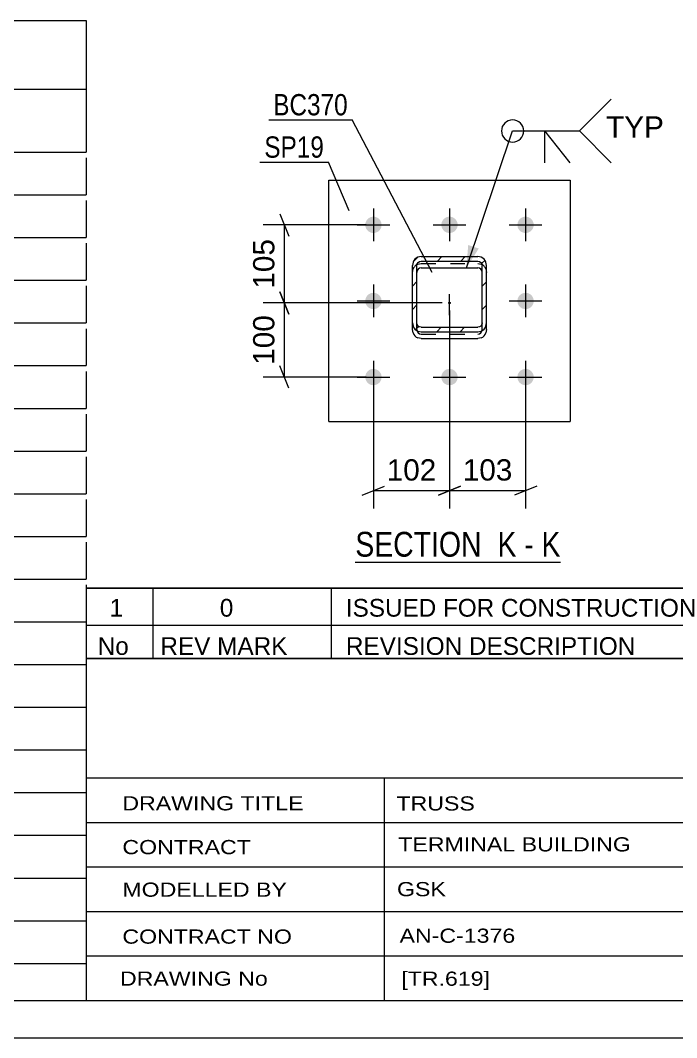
# Model space of a CAD drawing. Header units: millimetres. Extents: x -91 to 750, y -441 to 153.
# Drawn here: x 576.4 to 664.8, y -440.6 to -303.6 of the extents above; entities that cross this region are included whole.
import ezdxf

# ---------------------------------------------------------------- set-up
doc = ezdxf.new("R2010")
doc.units = ezdxf.units.MM
doc.linetypes.add('DXK_LINE_DOT2', pattern=[3.9198, 1.9599, -1.9599])
doc.linetypes.add('DXK_LINE_DOT3', pattern=[5.9187, 2.979, -0.9799, 0.9799, -0.9799])
doc.styles.add('Arial', font='ARIAL.TTF', dxfattribs={"height": 0.2})
doc.styles.add('Arial Bold', font='ARIALBD.TTF', dxfattribs={"height": 0.2})
doc.styles.add('Arial Narrow', font='ARIALN.TTF', dxfattribs={"height": 0.2})

# ---------------------------------------------------------------- blocks, each defined once
blk = doc.blocks.new('Unknown-761553909-1135')
at = {"color": 5, "linetype": 'Continuous'}
for p, q in [((-85.77, -435.61), (745.23, -435.61)), ((-90.77, -440.61), (750.23, -440.61))]:
    blk.add_line(p, q, dxfattribs=at)
blk = doc.blocks.new('Unknown-761553909-12420')
at = {"color": 7, "linetype": 'Continuous'}
for p, q in [((413.23, -303.61), (585.23, -303.61)), ((413.23, -314.86), (413.23, -303.61)), ((585.23, -303.61), (585.23, -314.86)), ((413.23, -312.86), (585.23, -312.86)), ((426.73, -312.86), (426.73, -321.36)), ((445.23, -312.86), (445.23, -321.36)), ((494.51, -312.86), (494.51, -321.36)), ((508.51, -312.86), (508.51, -321.36)), ((524.23, -312.86), (524.23, -321.36)), ((538.51, -312.86), (538.51, -321.36)), ((555.51, -312.86), (555.51, -321.36)), ((413.23, -314.86), (413.23, -319.86)), ((585.23, -314.86), (585.23, -321.36)), ((413.23, -319.86), (413.23, -321.36)), ((413.23, -321.36), (585.23, -321.36)), ((413.23, -322.13), (413.23, -327.11)), ((426.73, -322.13), (426.73, -327.11)), ((445.23, -322.13), (445.23, -327.11)), ((494.51, -322.13), (494.51, -327.11)), ((508.51, -322.13), (508.51, -327.11)), ((524.23, -322.13), (524.23, -327.11)), ((538.51, -322.13), (538.51, -327.11)), ((555.51, -322.13), (555.51, -327.11)), ((585.23, -322.13), (585.23, -327.11)), ((413.23, -327.11), (585.23, -327.11)), ((413.23, -327.88), (413.23, -332.86)), ((426.73, -327.88), (426.73, -332.86)), ((445.23, -327.88), (445.23, -332.86)), ((494.51, -327.88), (494.51, -332.86)), ((508.51, -327.88), (508.51, -332.86)), ((524.23, -327.88), (524.23, -332.86)), ((538.51, -327.88), (538.51, -332.86)), ((555.51, -327.88), (555.51, -332.86)), ((585.23, -327.88), (585.23, -332.86)), ((413.23, -332.86), (585.23, -332.86)), ((413.23, -333.63), (413.23, -338.61)), ((426.73, -333.63), (426.73, -338.61)), ((445.23, -333.63), (445.23, -338.61)), ((494.51, -333.63), (494.51, -338.61)), ((508.51, -333.63), (508.51, -338.61)), ((524.23, -333.63), (524.23, -338.61)), ((538.51, -333.63), (538.51, -338.61)), ((555.51, -333.63), (555.51, -338.61)), ((585.23, -333.63), (585.23, -338.61)), ((413.23, -338.61), (585.23, -338.61)), ((413.23, -339.38), (413.23, -344.36)), ((426.73, -339.38), (426.73, -344.36)), ((445.23, -339.38), (445.23, -344.36)), ((494.51, -339.38), (494.51, -344.36)), ((508.51, -339.38), (508.51, -344.36)), ((524.23, -339.38), (524.23, -344.36)), ((538.51, -339.38), (538.51, -344.36)), ((555.51, -339.38), (555.51, -344.36)), ((585.23, -339.38), (585.23, -344.36)), ((413.23, -344.36), (585.23, -344.36)), ((413.23, -345.13), (413.23, -350.11)), ((426.73, -345.13), (426.73, -350.11)), ((445.23, -345.13), (445.23, -350.11)), ((494.51, -345.13), (494.51, -350.11)), ((508.51, -345.13), (508.51, -350.11)), ((524.23, -345.13), (524.23, -350.11)), ((538.51, -345.13), (538.51, -350.11)), ((555.51, -345.13), (555.51, -350.11)), ((585.23, -345.13), (585.23, -350.11)), ((413.23, -350.11), (585.23, -350.11)), ((413.23, -350.88), (413.23, -355.86)), ((426.73, -350.88), (426.73, -355.86)), ((445.23, -350.88), (445.23, -355.86)), ((494.51, -350.88), (494.51, -355.86)), ((508.51, -350.88), (508.51, -355.86)), ((524.23, -350.88), (524.23, -355.86)), ((538.51, -350.88), (538.51, -355.86)), ((555.51, -350.88), (555.51, -355.86)), ((585.23, -350.88), (585.23, -355.86)), ((413.23, -355.86), (585.23, -355.86)), ((413.23, -356.63), (413.23, -361.61)), ((426.73, -356.63), (426.73, -361.61)), ((445.23, -356.63), (445.23, -361.61)), ((494.51, -356.63), (494.51, -361.61)), ((508.51, -356.63), (508.51, -361.61)), ((524.23, -356.63), (524.23, -361.61)), ((538.51, -356.63), (538.51, -361.61)), ((555.51, -356.63), (555.51, -361.61)), ((585.23, -356.63), (585.23, -361.61)), ((413.23, -361.61), (585.23, -361.61)), ((413.23, -362.38), (413.23, -367.36)), ((426.73, -362.38), (426.73, -367.36)), ((445.23, -362.38), (445.23, -367.36)), ((494.51, -362.38), (494.51, -367.36)), ((508.51, -362.38), (508.51, -367.36)), ((524.23, -362.38), (524.23, -367.36)), ((538.51, -362.38), (538.51, -367.36)), ((555.51, -362.38), (555.51, -367.36)), ((585.23, -362.38), (585.23, -367.36)), ((413.23, -367.36), (585.23, -367.36)), ((413.23, -368.13), (413.23, -373.11)), ((426.73, -368.13), (426.73, -373.11)), ((445.23, -368.13), (445.23, -373.11)), ((494.51, -368.13), (494.51, -373.11)), ((508.51, -368.13), (508.51, -373.11)), ((524.23, -368.13), (524.23, -373.11)), ((538.51, -368.13), (538.51, -373.11)), ((555.51, -368.13), (555.51, -373.11)), ((585.23, -368.13), (585.23, -373.11)), ((413.23, -373.11), (585.23, -373.11)), ((413.23, -373.88), (413.23, -378.86)), ((426.73, -373.88), (426.73, -378.86)), ((445.23, -373.88), (445.23, -378.86)), ((494.51, -373.88), (494.51, -378.86)), ((508.51, -373.88), (508.51, -378.86)), ((524.23, -373.88), (524.23, -378.86)), ((538.51, -373.88), (538.51, -378.86)), ((555.51, -373.88), (555.51, -378.86)), ((585.23, -373.88), (585.23, -378.86)), ((413.23, -378.86), (585.23, -378.86)), ((413.23, -379.63), (413.23, -384.61)), ((426.73, -379.63), (426.73, -384.61)), ((445.23, -379.63), (445.23, -384.61)), ((494.51, -379.63), (494.51, -384.61)), ((508.51, -379.63), (508.51, -384.61)), ((524.23, -379.63), (524.23, -384.61)), ((538.51, -379.63), (538.51, -384.61)), ((555.51, -379.63), (555.51, -384.61)), ((585.23, -379.63), (585.23, -384.61)), ((413.23, -384.61), (585.23, -384.61)), ((413.23, -385.38), (413.23, -390.36)), ((426.73, -385.38), (426.73, -390.36)), ((445.23, -385.38), (445.23, -390.36)), ((494.51, -385.38), (494.51, -390.36)), ((508.51, -385.38), (508.51, -390.36)), ((524.23, -385.38), (524.23, -390.36)), ((538.51, -385.38), (538.51, -390.36)), ((555.51, -385.38), (555.51, -390.36)), ((585.23, -385.38), (585.23, -390.36)), ((413.23, -390.36), (585.23, -390.36)), ((413.23, -391.13), (413.23, -396.11)), ((426.73, -391.13), (426.73, -396.11)), ((445.23, -391.13), (445.23, -396.11)), ((494.51, -391.13), (494.51, -396.11)), ((508.51, -391.13), (508.51, -396.11)), ((524.23, -391.13), (524.23, -396.11)), ((538.51, -391.13), (538.51, -396.11)), ((555.51, -391.13), (555.51, -396.11)), ((585.23, -391.13), (585.23, -396.11)), ((413.23, -396.11), (585.23, -396.11)), ((413.23, -396.88), (413.23, -401.86)), ((426.73, -396.88), (426.73, -401.86)), ((445.23, -396.88), (445.23, -401.86)), ((494.51, -396.88), (494.51, -401.86)), ((508.51, -396.88), (508.51, -401.86)), ((524.23, -396.88), (524.23, -401.86)), ((538.51, -396.88), (538.51, -401.86)), ((555.51, -396.88), (555.51, -401.86)), ((585.23, -396.88), (585.23, -401.86)), ((413.23, -401.86), (585.23, -401.86)), ((413.23, -402.63), (413.23, -407.61)), ((426.73, -402.63), (426.73, -407.61)), ((445.23, -402.63), (445.23, -407.61)), ((494.51, -402.63), (494.51, -407.61)), ((508.51, -402.63), (508.51, -407.61)), ((524.23, -402.63), (524.23, -407.61)), ((538.51, -402.63), (538.51, -407.61)), ((555.51, -402.63), (555.51, -407.61)), ((585.23, -402.63), (585.23, -407.61)), ((413.23, -407.61), (585.23, -407.61)), ((413.23, -408.38), (413.23, -413.36)), ((426.73, -408.38), (426.73, -413.36)), ((445.23, -408.38), (445.23, -413.36)), ((494.51, -408.38), (494.51, -413.36)), ((508.51, -408.38), (508.51, -413.36)), ((524.23, -408.38), (524.23, -413.36)), ((538.51, -408.38), (538.51, -413.36)), ((555.51, -408.38), (555.51, -413.36)), ((585.23, -408.38), (585.23, -413.36)), ((413.23, -413.36), (585.23, -413.36)), ((413.23, -414.13), (413.23, -419.11)), ((426.73, -414.13), (426.73, -419.11)), ((445.23, -414.13), (445.23, -419.11)), ((494.51, -414.13), (494.51, -419.11)), ((508.51, -414.13), (508.51, -419.11)), ((524.23, -414.13), (524.23, -419.11)), ((538.51, -414.13), (538.51, -419.11)), ((555.51, -414.13), (555.51, -419.11)), ((585.23, -414.13), (585.23, -419.11)), ((413.23, -419.11), (585.23, -419.11)), ((413.23, -419.88), (413.23, -424.86)), ((426.73, -419.88), (426.73, -424.86)), ((445.23, -419.88), (445.23, -424.86)), ((494.51, -419.88), (494.51, -424.86)), ((508.51, -419.88), (508.51, -424.86)), ((524.23, -419.88), (524.23, -424.86)), ((538.51, -419.88), (538.51, -424.86)), ((555.51, -419.88), (555.51, -424.86)), ((585.23, -419.88), (585.23, -424.86)), ((413.23, -424.86), (585.23, -424.86)), ((413.23, -425.63), (413.23, -430.61)), ((426.73, -425.63), (426.73, -430.61)), ((445.23, -425.63), (445.23, -430.61)), ((494.51, -425.63), (494.51, -430.61)), ((508.51, -425.63), (508.51, -430.61)), ((524.23, -425.63), (524.23, -430.61)), ((538.51, -425.63), (538.51, -430.61)), ((555.51, -425.63), (555.51, -430.61)), ((585.23, -425.63), (585.23, -430.61)), ((413.23, -430.61), (585.23, -430.61)), ((413.23, -430.61), (585.23, -430.61)), ((413.23, -430.61), (413.23, -435.61)), ((538.51, -430.61), (538.51, -435.61)), ((555.51, -430.61), (555.51, -435.61)), ((585.23, -430.61), (585.23, -435.61)), ((413.23, -435.61), (585.23, -435.61))]:
    blk.add_line(p, q, dxfattribs=at)
at = {"color": 7}
for s, height, style, p in [('BILL OF MATERIALS', 3.3405, 'Arial Bold', (415.38, -309.3)), ('Profile Size', 2.3877, 'Arial', (449.05, -316.53)), ('Mark', 2.388, 'Arial', (415.07, -320.36))]:
    blk.add_text(s, height=height, dxfattribs=dict(at, style=style)).set_placement(p)
at = {"color": 7, "linetype": 'Continuous', "style": 'Arial Narrow'}
for s, height, width, p in [("ASSEMBLY MK'D :", 1.9089, 1.6, (470.73, -309.8)), ('TR619', 1.909, 1.794707, (503.23, -309.8)), ('ASSY QTY :', 1.909, 1.6, (534.23, -309.8)), ('1', 1.91, 1.794707, (555.73, -309.8))]:
    blk.add_text(s, height=height, dxfattribs=dict(at, width=width)).set_placement(p)
at = {"color": 7, "linetype": 'Continuous'}
for s, height, style, p in [('Item', 2.388, 'Arial', (414.98, -316.86)), ('Qty./', 2.388, 'Arial', (427.73, -316.86)), ('Length', 2.388, 'Arial', (495.73, -316.86)), ('Wt./Item', 2.388, 'Arial', (509.73, -316.86)), ('Total', 2.388, 'Arial', (526.73, -316.86)), ('Total Wt.', 2.388, 'Arial', (539.23, -316.86)), ('Material', 2.388, 'Arial', (558.73, -316.86)), ('Assembly', 2.388, 'Arial', (427.73, -320.58)), ('Qty.', 2.388, 'Arial', (527.23, -320.58)), ('TR619', 1.91, 'Arial', (415.73, -326.26)), ('1', 1.91, 'Arial', (430.54, -326.26)), ('RHS300*200*10', 1.9102, 'Arial', (449.44, -326.16)), ('17950.00', 1.91, 'Arial', (496.2, -326.3)), ('1352.71', 1.91, 'Arial', (510.39, -326.26)), ('1', 1.91, 'Arial', (532.45, -326.26)), ('1352.71', 1.91, 'Arial', (543.78, -326.26)), ('E350', 1.91, 'Arial', (559.54, -326.13)), ('BC164', 1.91, 'Arial', (415.73, -332.01)), ('4', 1.91, 'Arial', (430.54, -332.01)), ('SHS100*6', 1.91, 'Arial', (449.44, -331.91)), ('300.00', 1.91, 'Arial', (499.16, -332.05)), ('4.99', 1.91, 'Arial', (512.62, -332.01)), ('4', 1.91, 'Arial', (532.45, -332.01)), ('19.96', 1.91, 'Arial', (546.75, -332.01)), ('E350', 1.91, 'Arial', (559.54, -331.88)), ('BC369', 1.91, 'Arial', (415.73, -337.76)), ('2', 1.91, 'Arial', (430.54, -337.76)), ('SHS100*6', 1.91, 'Arial', (449.44, -337.66)), ('326.67', 1.91, 'Arial', (499.16, -337.8)), ('7.25', 1.91, 'Arial', (512.62, -337.76)), ('2', 1.91, 'Arial', (532.45, -337.76)), ('14.51', 1.91, 'Arial', (546.75, -337.76)), ('E350', 1.91, 'Arial', (559.54, -337.63)), ('BC370', 1.91, 'Arial', (415.73, -343.51)), ('2', 1.91, 'Arial', (430.54, -343.51)), ('SHS100*6', 1.91, 'Arial', (449.44, -343.41)), ('302.98', 1.91, 'Arial', (499.16, -343.55)), ('4.91', 1.91, 'Arial', (512.62, -343.51)), ('2', 1.91, 'Arial', (532.45, -343.51)), ('9.82', 1.91, 'Arial', (548.23, -343.51)), ('E350', 1.91, 'Arial', (559.54, -343.38)), ('BC414', 1.91, 'Arial', (415.73, -349.26)), ('1', 1.91, 'Arial', (430.54, -349.26)), ('RHS300*200*10', 1.9102, 'Arial', (449.44, -349.16)), ('18350.00', 1.91, 'Arial', (496.2, -349.3)), ('1382.86', 1.91, 'Arial', (510.39, -349.26)), ('1', 1.91, 'Arial', (532.45, -349.26)), ('1382.86', 1.91, 'Arial', (543.78, -349.26)), ('E350', 1.91, 'Arial', (559.54, -349.13)), ('M1049', 1.91, 'Arial', (415.73, -355.01)), ('7', 1.91, 'Arial', (430.54, -355.01)), ('SHS132*8', 1.91, 'Arial', (449.44, -354.91)), ('1972.97', 1.91, 'Arial', (497.68, -355.05)), ('59.73', 1.91, 'Arial', (511.88, -355.01)), ('7', 1.91, 'Arial', (532.45, -355.01)), ('418.09', 1.91, 'Arial', (545.27, -355.01)), ('E350', 1.91, 'Arial', (559.54, -354.88)), ('M1050', 1.91, 'Arial', (415.73, -360.76)), ('2', 1.91, 'Arial', (430.54, -360.76)), ('SHS180*8', 1.91, 'Arial', (449.44, -360.66)), ('4070.08', 1.91, 'Arial', (497.68, -360.8)), ('171.41', 1.91, 'Arial', (511.13, -360.76)), ('2', 1.91, 'Arial', (532.45, -360.76)), ('342.82', 1.91, 'Arial', (545.27, -360.76)), ('E350', 1.91, 'Arial', (559.54, -360.63)), ('M1054', 1.91, 'Arial', (415.73, -366.51)), ('3', 1.91, 'Arial', (430.54, -366.51)), ('SHS180*8', 1.91, 'Arial', (449.44, -366.41)), ('1950.40', 1.91, 'Arial', (497.68, -366.55)), ('81.81', 1.91, 'Arial', (511.88, -366.51)), ('3', 1.91, 'Arial', (532.45, -366.51)), ('245.43', 1.91, 'Arial', (545.27, -366.51)), ('E350', 1.91, 'Arial', (559.54, -366.38)), ('M1304', 1.91, 'Arial', (415.73, -372.26)), ('5', 1.91, 'Arial', (430.54, -372.26)), ('SHS132*8', 1.91, 'Arial', (449.44, -372.16)), ('2890.00', 1.91, 'Arial', (497.68, -372.3)), ('90.02', 1.91, 'Arial', (511.88, -372.26)), ('5', 1.91, 'Arial', (532.45, -372.26)), ('450.10', 1.91, 'Arial', (545.27, -372.26)), ('E350', 1.91, 'Arial', (559.54, -372.13)), ('M1305', 1.91, 'Arial', (415.73, -378.01)), ('4', 1.91, 'Arial', (430.54, -378.01)), ('SHS132*8', 1.91, 'Arial', (449.44, -377.91)), ('4070.08', 1.91, 'Arial', (497.68, -378.05)), ('123.57', 1.91, 'Arial', (511.13, -378.01)), ('4', 1.91, 'Arial', (532.45, -378.01)), ('494.30', 1.91, 'Arial', (545.27, -378.01)), ('E350', 1.91, 'Arial', (559.54, -377.88)), ('M1523', 1.91, 'Arial', (415.73, -383.76)), ('6', 1.91, 'Arial', (430.54, -383.76)), ('RHS100*100*6', 1.9102, 'Arial', (449.44, -383.66)), ('270.13', 1.91, 'Arial', (499.16, -383.8)), ('4.46', 1.91, 'Arial', (512.62, -383.76)), ('6', 1.91, 'Arial', (532.45, -383.76)), ('26.79', 1.91, 'Arial', (546.75, -383.76)), ('E350', 1.91, 'Arial', (559.54, -383.63)), ('P31', 1.91, 'Arial', (415.73, -389.51)), ('1', 1.91, 'Arial', (430.54, -389.51)), ('PL25*718', 1.91, 'Arial', (449.44, -389.41)), ('740.00', 1.91, 'Arial', (499.16, -389.55)), ('104.27', 1.91, 'Arial', (511.13, -389.51)), ('1', 1.91, 'Arial', (532.45, -389.51)), ('104.27', 1.91, 'Arial', (545.27, -389.51)), ('E350', 1.91, 'Arial', (559.54, -389.38)), ('E350', 1.91, 'Arial', (559.54, -395.13)), ('PL536', 1.91, 'Arial', (415.73, -395.26)), ('12', 1.91, 'Arial', (430.54, -395.26)), ('PL6*30', 1.91, 'Arial', (449.44, -395.16)), ('61.55', 1.91, 'Arial', (500.65, -395.3)), ('0.09', 1.91, 'Arial', (512.62, -395.26)), ('12', 1.91, 'Arial', (530.97, -395.26)), ('1.04', 1.91, 'Arial', (548.23, -395.26)), ('SP5', 1.91, 'Arial', (415.73, -401.01)), ('2', 1.91, 'Arial', (430.54, -401.01)), ('PL25*440', 1.91, 'Arial', (449.44, -400.91)), ('540.00', 1.91, 'Arial', (499.16, -401.05)), ('46.63', 1.91, 'Arial', (511.88, -401.01)), ('2', 1.91, 'Arial', (532.45, -401.01)), ('93.26', 1.91, 'Arial', (546.75, -401.01)), ('E350', 1.91, 'Arial', (559.54, -400.88)), ('SP6', 1.91, 'Arial', (415.73, -406.76)), ('2', 1.91, 'Arial', (430.54, -406.76)), ('PL25*300', 1.91, 'Arial', (449.44, -406.66)), ('440.00', 1.91, 'Arial', (499.16, -406.8)), ('25.91', 1.91, 'Arial', (511.88, -406.76)), ('2', 1.91, 'Arial', (532.45, -406.76)), ('51.81', 1.91, 'Arial', (546.75, -406.76)), ('E350', 1.91, 'Arial', (559.54, -406.63)), ('SP19', 1.91, 'Arial', (415.73, -412.51)), ('12', 1.91, 'Arial', (430.54, -412.51)), ('PL16*325', 1.91, 'Arial', (449.44, -412.41)), ('325.00', 1.91, 'Arial', (499.16, -412.55)), ('13.27', 1.91, 'Arial', (511.88, -412.51)), ('12', 1.91, 'Arial', (530.97, -412.51)), ('159.20', 1.91, 'Arial', (545.27, -412.51)), ('E350', 1.91, 'Arial', (559.54, -412.38)), ('ST5', 1.91, 'Arial', (415.73, -418.26)), ('32', 1.91, 'Arial', (430.54, -418.26)), ('PL12*120', 1.91, 'Arial', (449.44, -418.16)), ('120.00', 1.91, 'Arial', (499.16, -418.3)), ('1.36', 1.91, 'Arial', (512.62, -418.26)), ('32', 1.91, 'Arial', (530.97, -418.26)), ('43.41', 1.91, 'Arial', (546.75, -418.26)), ('E350', 1.91, 'Arial', (559.54, -418.13)), ('E350', 1.91, 'Arial', (559.54, -423.88)), ('ST31', 1.91, 'Arial', (415.73, -424.01)), ('6', 1.91, 'Arial', (430.54, -424.01)), ('PL8*150', 1.91, 'Arial', (449.44, -423.91)), ('270.00', 1.91, 'Arial', (499.16, -424.05)), ('2.54', 1.91, 'Arial', (512.62, -424.01)), ('6', 1.91, 'Arial', (532.45, -424.01)), ('15.26', 1.91, 'Arial', (546.75, -424.01)), ('TC573', 1.91, 'Arial', (415.73, -429.76)), ('6', 1.91, 'Arial', (430.54, -429.76)), ('SHS100*6', 1.91, 'Arial', (449.44, -429.66)), ('300.00', 1.91, 'Arial', (499.16, -429.8)), ('4.99', 1.91, 'Arial', (512.62, -429.76)), ('6', 1.91, 'Arial', (532.45, -429.76)), ('29.94', 1.91, 'Arial', (546.75, -429.76)), ('E350', 1.91, 'Arial', (559.54, -429.63)), ('Total', 1.909, 'Arial Narrow', (530.06, -434.61)), ('5255.58', 1.91, 'Arial', (543.75, -434.61))]:
    blk.add_text(s, height=height, dxfattribs=dict(at, style=style)).set_placement(p)
blk = doc.blocks.new('Unknown-761553909-12422')
at = {"color": 7, "linetype": 'Continuous'}
for p, q in [((585.23, -389.56), (585.23, -435.61)), ((585.23, -389.56), (745.23, -389.56)), ((745.23, -389.61), (745.23, -435.61)), ((585.23, -405.61), (745.23, -405.61)), ((625.37, -405.61), (625.37, -435.61)), ((585.23, -411.61), (745.23, -411.61)), ((727.23, -435.56), (727.23, -411.56)), ((585.23, -417.61), (745.23, -417.61)), ((669.37, -417.61), (669.37, -435.61)), ((585.23, -423.61), (745.23, -423.61)), ((585.23, -429.61), (727.23, -429.61)), ((585.23, -435.61), (745.23, -435.61))]:
    blk.add_line(p, q, dxfattribs=at)
at = {"color": 7, "style": 'Arial Narrow'}
for s, height, width, p in [('DRAWING TITLE', 1.9089, 1.425378, (590.11, -410)), ('TRUSS', 1.909, 1.425378, (627.04, -410.02)), ('TERMINAL BUILDING', 1.9089, 1.425378, (627.29, -415.53)), ('CONTRACT', 1.909, 1.425378, (590.11, -415.9)), ('MODELLED BY', 1.9089, 1.425378, (590.11, -421.63)), ('GSK', 1.909, 1.425378, (627.11, -421.56)), ('ISSUED', 1.909, 1.425378, (670.17, -421.97)), ('03.07.2026', 1.909, 1.425378, (686.92, -422.09)), ('CONTRACT NO', 1.9089, 1.425378, (590.11, -427.95)), ('AN-C-1376', 1.909, 1.425378, (627.46, -427.83)), ('SCALE', 1.909, 1.425378, (670.17, -427.96)), ('A1', 6.204, 1.25, (731.47, -433.41)), ('DRAWING No', 1.909, 1.425378, (589.79, -433.61)), ('[TR.619]', 1.909, 1.425378, (627.69, -433.62)), ('REVISION No.', 1.9089, 1.425378, (670.17, -434.84)), ('1', 3.34, 1.5, (707.14, -434.93))]:
    blk.add_text(s, height=height, dxfattribs=dict(at, width=width)).set_placement(p)
at = {"color": 7, "linetype": 'Continuous', "style": 'Arial Narrow'}
for s, height, width, p in [('PH #', 2.1, 1.42538, (732.63, -416.06)), ('112', 2.1, 1.42538, (733.42, -421.96)), ('NTS', 1.909, 1.425378, (687.23, -427.56))]:
    blk.add_text(s, height=height, dxfattribs=dict(at, width=width)).set_placement(p)
blk = doc.blocks.new('Unknown-761553909-12423')
at = {"color": 7, "linetype": 'Continuous'}
for p, q in [((585.23, -380.06), (745.23, -380.06)), ((745.23, -380.06), (585.23, -380.06)), ((585.23, -380.06), (585.23, -385.06)), ((594.23, -380.06), (594.23, -385.06)), ((618.23, -380.06), (618.23, -385.06)), ((715.23, -380.06), (715.23, -385.06)), ((745.23, -380.06), (745.23, -385.06)), ((585.23, -385.06), (745.23, -385.06)), ((585.23, -385.06), (585.23, -389.56)), ((585.23, -385.06), (745.23, -385.06)), ((594.23, -385.06), (594.23, -389.56)), ((618.23, -385.06), (618.23, -389.56)), ((715.23, -385.06), (715.23, -389.56)), ((745.23, -385.06), (745.23, -389.56)), ((745.23, -389.56), (585.23, -389.56))]:
    blk.add_line(p, q, dxfattribs=at)
at = {"color": 7, "linetype": 'Continuous', "style": 'Arial Narrow'}
for s, height, width, p in [('1', 2.39, 1.196471, (588.39, -383.91)), ('0', 2.39, 1.196471, (603.24, -383.91)), ('ISSUED FOR CONSTRUCTION', 2.3861, 1.196471, (620.23, -383.91)), ('03.07.2026', 2.386, 1.196471, (721.23, -383.91)), ('No', 2.386, 1.2, (586.78, -389.06)), ('REV MARK', 2.386, 1.2, (595.23, -389.06)), ('REVISION DESCRIPTION', 2.3861, 1.2, (620.23, -389.06)), ('REV. DATE', 2.386, 1.2, (720.51, -389.06))]:
    blk.add_text(s, height=height, dxfattribs=dict(at, width=width)).set_placement(p)
blk = doc.blocks.new('Unknown-761553909-16 - 1613')
at = {"color": 6, "linetype": 'Continuous'}
blk.add_line((621.5, -376.58), (649.15, -376.58), dxfattribs=at)
at = {"color": 0, "linetype": 'Continuous'}
for points in [[(639.61, -375.83), (639.61, -372.33), (621.5, -372.33), (621.5, -375.83)], [(643.22, -375.83), (643.22, -372.33), (640.66, -372.33), (640.66, -375.83)], [(645.54, -375.83), (645.54, -372.33), (644.27, -372.33), (644.27, -375.83)], [(649.15, -375.83), (649.15, -372.33), (646.59, -372.33), (646.59, -375.83)]]:
    blk.add_wipeout(points, dxfattribs=at)
at = {"color": 7, "linetype": 'Continuous', "style": 'Arial Narrow'}
for s, p in [('SECTION ', (621.5, -375.83)), ('K', (640.66, -375.83)), ('K', (646.59, -375.83)), ('-', (644.27, -375.83))]:
    blk.add_text(s, height=3.34, dxfattribs=at).set_placement(p)
blk = doc.blocks.new('Part-761553909-1733 - 1613')
at = {"linetype": 'Continuous'}
h = blk.add_hatch(dxfattribs=at)
h.set_pattern_fill('', scale=0.7, style=0, pattern_type=0)
h.set_pattern_definition([(45, (629.9316, -335.5086), (-1.57154, 1.57154), [])])
h.paths.add_polyline_path([(630.39, -335.42), (629.93, -335.51), (629.54, -335.77), (629.28, -336.17), (629.19, -336.63), (629.19, -344.34), (629.28, -344.8), (629.54, -345.2), (629.93, -345.46), (630.39, -345.55), (637.99, -345.55), (638.45, -345.46), (638.84, -345.2), (639.1, -344.8), (639.19, -344.34), (639.19, -336.63), (639.1, -336.17), (638.84, -335.77), (638.45, -335.51), (637.99, -335.42)])
h.paths.add_polyline_path([(637.99, -336.02), (638.22, -336.07), (638.42, -336.2), (638.55, -336.4), (638.59, -336.63), (638.59, -344.34), (638.55, -344.57), (638.42, -344.77), (638.22, -344.9), (637.99, -344.94), (630.39, -344.94), (630.16, -344.9), (629.97, -344.77), (629.84, -344.57), (629.79, -344.34), (629.79, -336.63), (629.84, -336.4), (629.97, -336.2), (630.16, -336.07), (630.39, -336.02)])
blk.add_hatch(color=30, dxfattribs=at).paths.add_polyline_path([(634.19, -341.76, -1), (634.19, -341.56, -1)])
at = {"color": 2, "linetype": 'Continuous'}
for p, q in [((630.39, -335.42), (629.93, -335.51)), ((630.39, -335.42), (637.99, -335.42)), ((638.45, -335.51), (637.99, -335.42)), ((629.28, -336.17), (629.19, -336.63)), ((629.19, -344.34), (629.19, -336.63)), ((629.79, -336.63), (629.84, -336.4)), ((629.79, -344.34), (629.79, -336.63)), ((629.84, -336.4), (629.97, -336.2)), ((629.97, -336.2), (630.16, -336.07)), ((630.16, -336.98), (629.97, -337.12)), ((630.16, -336.07), (630.39, -336.02)), ((630.39, -336.94), (630.16, -336.98)), ((630.39, -336.02), (637.99, -336.02)), ((630.39, -336.94), (637.99, -336.94)), ((637.99, -336.02), (638.22, -336.07)), ((638.22, -336.98), (637.99, -336.94)), ((638.22, -336.07), (638.42, -336.2)), ((638.42, -337.12), (638.22, -336.98)), ((638.42, -336.2), (638.55, -336.4)), ((638.55, -336.4), (638.59, -336.63)), ((638.59, -344.34), (638.59, -336.63)), ((639.19, -336.63), (639.1, -336.17)), ((639.19, -344.34), (639.19, -336.63)), ((629.84, -337.31), (629.79, -337.55)), ((629.97, -337.12), (629.84, -337.31)), ((638.55, -337.31), (638.42, -337.12)), ((638.59, -337.55), (638.55, -337.31)), ((629.19, -345.24), (629.19, -344.34)), ((629.19, -344.34), (629.28, -344.8)), ((629.84, -344.57), (629.79, -344.34)), ((629.97, -344.77), (629.84, -344.57)), ((630.16, -344.9), (629.97, -344.77)), ((630.39, -344.94), (630.16, -344.9)), ((630.39, -344.94), (637.99, -344.94)), ((638.22, -344.9), (637.99, -344.94)), ((638.42, -344.77), (638.22, -344.9)), ((638.55, -344.57), (638.42, -344.77)), ((638.59, -344.34), (638.55, -344.57)), ((639.1, -344.8), (639.19, -344.34)), ((639.19, -345.24), (639.19, -344.34)), ((629.28, -345.71), (629.19, -345.24)), ((629.93, -345.46), (630.39, -345.55)), ((630.39, -346.46), (629.93, -346.37)), ((630.39, -345.55), (637.99, -345.55)), ((630.39, -346.46), (637.99, -346.46)), ((637.99, -345.55), (638.45, -345.46)), ((638.45, -346.37), (637.99, -346.46)), ((639.19, -345.24), (639.1, -345.71))]:
    blk.add_line(p, q, dxfattribs=at)
at = {"color": 7, "linetype": 'DXK_LINE_DOT2'}
for p, q in [((629.19, -344.34), (629.19, -336.63)), ((629.79, -345.24), (629.79, -336.63)), ((629.93, -336.42), (630.39, -336.33)), ((630.39, -336.33), (637.99, -336.33)), ((637.99, -336.33), (638.45, -336.42)), ((638.59, -345.24), (638.59, -336.63)), ((639.19, -344.34), (639.19, -336.63)), ((629.19, -337.55), (629.28, -337.08)), ((639.1, -337.08), (639.19, -337.55)), ((629.79, -345.24), (629.84, -345.48)), ((629.84, -345.48), (629.97, -345.67)), ((629.97, -345.67), (630.16, -345.81)), ((630.16, -345.81), (630.39, -345.85)), ((630.39, -345.85), (637.99, -345.85)), ((637.99, -345.85), (638.22, -345.81)), ((638.22, -345.81), (638.42, -345.67)), ((638.42, -345.67), (638.55, -345.48)), ((638.55, -345.48), (638.59, -345.24))]:
    blk.add_line(p, q, dxfattribs=at)
at = {"color": 7, "linetype": 'DXK_LINE_DOT3'}
blk.add_line((634.19, -343.03), (634.19, -340.48), dxfattribs=at)
at = {"color": 30, "linetype": 'DXK_LINE_DOT3'}
blk.add_line((634.19, -343.29), (634.19, -340.48), dxfattribs=at)
at = {"color": 30, "linetype": 'Continuous'}
blk.add_circle((634.19, -341.66), 0.1, dxfattribs=at)
at = {"color": 2, "linetype": 'Continuous'}
for centre, start, end in [((630.4, -336.62), 112.8902, 157.8864), ((637.98, -336.62), 22.1136, 67.1098), ((630.4, -344.35), 202.1136, 247.1098), ((637.98, -344.35), 292.8902, 337.8864), ((630.4, -345.25), 202.1336, 247.1303), ((637.98, -345.25), 292.8697, 337.8664)]:
    blk.add_arc(centre, 1.21, start, end, dxfattribs=at)
at = {"color": 7, "linetype": 'DXK_LINE_DOT2'}
for centre, start, end in [((630.4, -337.54), 112.8697, 157.8664), ((637.98, -337.54), 22.1336, 67.1303)]:
    blk.add_arc(centre, 1.21, start, end, dxfattribs=at)
blk = doc.blocks.new('Bolt-761553909-1621 - 1613')
at = {"linetype": 'Continuous'}
for points in [[(623.94, -330.05), (624.17, -330.07), (624.39, -330.14), (624.59, -330.26), (624.76, -330.41), (624.89, -330.6), (624.99, -330.81), (625.03, -331.03), (625.03, -331.26), (624.99, -331.49), (624.89, -331.7), (624.76, -331.88), (624.59, -332.04), (624.39, -332.15), (624.17, -332.22), (623.94, -332.25), (623.71, -332.22), (623.49, -332.15), (623.29, -332.04), (623.12, -331.88), (622.99, -331.7), (622.89, -331.49), (622.85, -331.26), (622.85, -331.03), (622.89, -330.81), (622.99, -330.6), (623.12, -330.41), (623.29, -330.26), (623.49, -330.14), (623.71, -330.07)], [(634.19, -330.05), (634.42, -330.07), (634.64, -330.14), (634.84, -330.26), (635.01, -330.41), (635.14, -330.6), (635.24, -330.81), (635.28, -331.03), (635.28, -331.26), (635.24, -331.49), (635.14, -331.7), (635.01, -331.88), (634.84, -332.04), (634.64, -332.15), (634.42, -332.22), (634.19, -332.25), (633.96, -332.22), (633.74, -332.15), (633.54, -332.04), (633.37, -331.88), (633.24, -331.7), (633.14, -331.49), (633.1, -331.26), (633.1, -331.03), (633.14, -330.81), (633.24, -330.6), (633.37, -330.41), (633.54, -330.26), (633.74, -330.14), (633.96, -330.07)], [(644.44, -330.05), (644.67, -330.07), (644.89, -330.14), (645.09, -330.26), (645.26, -330.41), (645.39, -330.6), (645.49, -330.81), (645.53, -331.03), (645.53, -331.26), (645.49, -331.49), (645.39, -331.7), (645.26, -331.88), (645.09, -332.04), (644.89, -332.15), (644.67, -332.22), (644.44, -332.25), (644.21, -332.22), (643.99, -332.15), (643.79, -332.04), (643.62, -331.88), (643.49, -331.7), (643.39, -331.49), (643.35, -331.26), (643.35, -331.03), (643.39, -330.81), (643.49, -330.6), (643.62, -330.41), (643.79, -330.26), (643.99, -330.14), (644.21, -330.07)], [(623.94, -340.3), (624.17, -340.32), (624.39, -340.39), (624.59, -340.51), (624.76, -340.66), (624.89, -340.85), (624.99, -341.06), (625.03, -341.28), (625.03, -341.51), (624.99, -341.74), (624.89, -341.95), (624.76, -342.13), (624.59, -342.29), (624.39, -342.4), (624.17, -342.47), (623.94, -342.5), (623.71, -342.47), (623.49, -342.4), (623.29, -342.29), (623.12, -342.13), (622.99, -341.95), (622.89, -341.74), (622.85, -341.51), (622.85, -341.28), (622.89, -341.06), (622.99, -340.85), (623.12, -340.66), (623.29, -340.51), (623.49, -340.39), (623.71, -340.32)], [(644.44, -340.3), (644.67, -340.32), (644.89, -340.39), (645.09, -340.51), (645.26, -340.66), (645.39, -340.85), (645.49, -341.06), (645.53, -341.28), (645.53, -341.51), (645.49, -341.74), (645.39, -341.95), (645.26, -342.13), (645.09, -342.29), (644.89, -342.4), (644.67, -342.47), (644.44, -342.5), (644.21, -342.47), (643.99, -342.4), (643.79, -342.29), (643.62, -342.13), (643.49, -341.95), (643.39, -341.74), (643.35, -341.51), (643.35, -341.28), (643.39, -341.06), (643.49, -340.85), (643.62, -340.66), (643.79, -340.51), (643.99, -340.39), (644.21, -340.32)], [(623.94, -350.55), (624.17, -350.57), (624.39, -350.64), (624.59, -350.76), (624.76, -350.91), (624.89, -351.1), (624.99, -351.31), (625.03, -351.53), (625.03, -351.76), (624.99, -351.99), (624.89, -352.2), (624.76, -352.38), (624.59, -352.54), (624.39, -352.65), (624.17, -352.72), (623.94, -352.75), (623.71, -352.72), (623.49, -352.65), (623.29, -352.54), (623.12, -352.38), (622.99, -352.2), (622.89, -351.99), (622.85, -351.76), (622.85, -351.53), (622.89, -351.31), (622.99, -351.1), (623.12, -350.91), (623.29, -350.76), (623.49, -350.64), (623.71, -350.57)], [(634.19, -350.55), (634.42, -350.57), (634.64, -350.64), (634.84, -350.76), (635.01, -350.91), (635.14, -351.1), (635.24, -351.31), (635.28, -351.53), (635.28, -351.76), (635.24, -351.99), (635.14, -352.2), (635.01, -352.38), (634.84, -352.54), (634.64, -352.65), (634.42, -352.72), (634.19, -352.75), (633.96, -352.72), (633.74, -352.65), (633.54, -352.54), (633.37, -352.38), (633.24, -352.2), (633.14, -351.99), (633.1, -351.76), (633.1, -351.53), (633.14, -351.31), (633.24, -351.1), (633.37, -350.91), (633.54, -350.76), (633.74, -350.64), (633.96, -350.57)], [(644.44, -350.55), (644.67, -350.57), (644.89, -350.64), (645.09, -350.76), (645.26, -350.91), (645.39, -351.1), (645.49, -351.31), (645.53, -351.53), (645.53, -351.76), (645.49, -351.99), (645.39, -352.2), (645.26, -352.38), (645.09, -352.54), (644.89, -352.65), (644.67, -352.72), (644.44, -352.75), (644.21, -352.72), (643.99, -352.65), (643.79, -352.54), (643.62, -352.38), (643.49, -352.2), (643.39, -351.99), (643.35, -351.76), (643.35, -351.53), (643.39, -351.31), (643.49, -351.1), (643.62, -350.91), (643.79, -350.76), (643.99, -350.64), (644.21, -350.57)]]:
    blk.add_hatch(color=1, dxfattribs=at).paths.add_polyline_path(points)
at = {"color": 1, "linetype": 'Continuous'}
for p, q in [((623.94, -328.95), (623.94, -333.35)), ((634.19, -328.95), (634.19, -333.35)), ((644.44, -328.95), (644.44, -333.35)), ((621.74, -331.15), (626.14, -331.15)), ((631.99, -331.15), (636.39, -331.15)), ((642.24, -331.15), (646.64, -331.15)), ((623.94, -339.2), (623.94, -343.6)), ((644.44, -339.2), (644.44, -343.6)), ((621.74, -341.4), (626.14, -341.4)), ((642.24, -341.4), (646.64, -341.4)), ((623.94, -349.45), (623.94, -353.85)), ((634.19, -349.45), (634.19, -353.85)), ((644.44, -349.45), (644.44, -353.85)), ((621.74, -351.65), (626.14, -351.65)), ((631.99, -351.65), (636.39, -351.65)), ((642.24, -351.65), (646.64, -351.65))]:
    blk.add_line(p, q, dxfattribs=at)
blk = doc.blocks.new('Part-761553909-1683 - 1613')
at = {"color": 2, "linetype": 'Continuous'}
for p, q in [((617.94, -357.65), (617.94, -325.15)), ((617.94, -325.15), (650.44, -325.15)), ((650.44, -325.15), (650.44, -357.65)), ((617.94, -357.65), (617.94, -357.65)), ((617.94, -357.65), (617.94, -357.65)), ((617.94, -357.65), (650.44, -357.65)), ((617.94, -357.65), (650.44, -357.65)), ((650.44, -357.65), (650.44, -357.65)), ((650.44, -357.65), (650.44, -357.65))]:
    blk.add_line(p, q, dxfattribs=at)
at = {"color": 7, "linetype": 'DXK_LINE_DOT2'}
blk.add_line((617.94, -325.15), (650.44, -325.15), dxfattribs=at)
blk = doc.blocks.new('StraightDimension-761553909-12298 - 1613')
at = {"color": 7, "linetype": 'Continuous'}
for p, q in [((611.34, -329.65), (612.54, -332.65)), ((622.94, -331.15), (609.09, -331.15)), ((611.94, -341.66), (611.94, -331.15)), ((612.54, -343.16), (611.34, -340.16)), ((633.19, -341.66), (609.09, -341.66))]:
    blk.add_line(p, q, dxfattribs=at)
at = {"color": 0}
blk.add_wipeout([(611.19, -332.47), (606.99, -332.47), (606.99, -340.34), (611.19, -340.34)], dxfattribs=at)
at = {"color": 3, "style": 'Arial'}
blk.add_text('105', height=2.865, rotation=90.0002, dxfattribs=at).set_placement((610.59, -339.74))
blk = doc.blocks.new('StraightDimension-761553909-12299 - 1613')
at = {"color": 7, "linetype": 'Continuous'}
for p, q in [((611.34, -340.16), (612.54, -343.16)), ((633.19, -341.66), (609.09, -341.66)), ((611.94, -351.65), (611.94, -341.66)), ((612.54, -353.15), (611.34, -350.15)), ((622.94, -351.65), (609.09, -351.65))]:
    blk.add_line(p, q, dxfattribs=at)
at = {"color": 0}
blk.add_wipeout([(611.19, -342.72), (606.99, -342.72), (606.99, -350.59), (611.19, -350.59)], dxfattribs=at)
at = {"color": 3, "style": 'Arial'}
blk.add_text('100', height=2.865, rotation=90.0002, dxfattribs=at).set_placement((610.59, -349.99))
blk = doc.blocks.new('StraightDimension-761553909-12307 - 1613')
at = {"color": 7, "linetype": 'Continuous'}
for p, q in [((634.19, -342.66), (634.19, -369.33)), ((644.44, -352.65), (644.44, -369.33)), ((632.69, -367.53), (635.69, -366.33)), ((634.19, -366.93), (644.44, -366.93)), ((645.94, -366.33), (642.94, -367.53))]:
    blk.add_line(p, q, dxfattribs=at)
at = {"color": 0}
blk.add_wipeout([(643.25, -366.18), (643.25, -361.98), (635.38, -361.98), (635.38, -366.18)], dxfattribs=at)
at = {"color": 3, "style": 'Arial'}
blk.add_text('103', height=2.865, dxfattribs=at).set_placement((635.98, -365.58))
blk = doc.blocks.new('StraightDimension-761553909-12308 - 1613')
at = {"color": 7, "linetype": 'Continuous'}
for p, q in [((634.19, -342.66), (634.19, -369.33)), ((623.94, -352.65), (623.94, -369.33)), ((622.44, -367.53), (625.44, -366.33)), ((623.94, -366.93), (634.19, -366.93)), ((635.69, -366.33), (632.69, -367.53))]:
    blk.add_line(p, q, dxfattribs=at)
at = {"color": 0}
blk.add_wipeout([(633, -366.18), (633, -361.98), (625.13, -361.98), (625.13, -366.18)], dxfattribs=at)
at = {"color": 3, "style": 'Arial'}
blk.add_text('102', height=2.865, dxfattribs=at).set_placement((625.73, -365.58))
blk = doc.blocks.new('WeldMark-761553909-1797 - 1613')
at = {"linetype": 'Continuous'}
blk.add_hatch(color=30, dxfattribs=at).paths.add_polyline_path([(638.13, -334.34), (636.46, -336.94), (636.71, -333.86)])
at = {"color": 30, "linetype": 'Continuous'}
for p, q in [((636.46, -336.94), (642.69, -318.5)), ((642.69, -318.5), (651.69, -318.5))]:
    blk.add_line(p, q, dxfattribs=at)
at = {"color": 3, "linetype": 'Continuous'}
for q in [(650.4, -322.79), (646.97, -322.79)]:
    blk.add_line((646.97, -318.5), q, dxfattribs=at)
for start, end in [(90, 270), (270, 90)]:
    blk.add_arc((642.69, -318.5), 1.5, start, end, dxfattribs=at)
at = {"color": 0, "linetype": 'Continuous'}
blk.add_wipeout([(663.06, -319.4), (663.06, -316.4), (655.29, -316.4), (655.29, -319.4)], dxfattribs=at)
blk.add_wipeout([(663.06, -319.4), (663.06, -316.4), (655.29, -316.4), (655.29, -319.4)], dxfattribs=at)
at = {"color": 3, "linetype": 'Continuous'}
for q in [(655.97, -314.22), (655.97, -322.79)]:
    blk.add_line((651.69, -318.5), q, dxfattribs=at)
at = {"color": 3, "linetype": 'Continuous', "style": 'Arial'}
blk.add_text('TYP', height=2.865, dxfattribs=at).set_placement((655.29, -319.4))
blk = doc.blocks.new('Mark-761553909-1679 - 1613')
at = {"color": 0}
blk.add_wipeout([(617.28, -322.1), (617.28, -319.1), (609.24, -319.1), (609.24, -322.1)], dxfattribs=at)
blk.add_wipeout([(617.28, -322.1), (617.28, -319.1), (609.24, -319.1), (609.24, -322.1)], dxfattribs=at)
at = {"color": 30, "linetype": 'Continuous'}
for p in [(608.64, -322.7), (620.69, -329.24)]:
    blk.add_line(p, (617.88, -322.7), dxfattribs=at)
at = {"color": 3, "style": 'Arial Narrow'}
blk.add_text('SP19', height=2.863, dxfattribs=at).set_placement((609.24, -322.1))
blk = doc.blocks.new('Mark-761553909-1729 - 1613')
at = {"color": 0}
blk.add_wipeout([(620.49, -316.4), (620.49, -313.4), (610.44, -313.4), (610.44, -316.4)], dxfattribs=at)
blk.add_wipeout([(620.49, -316.4), (620.49, -313.4), (610.44, -313.4), (610.44, -316.4)], dxfattribs=at)
at = {"color": 30, "linetype": 'Continuous'}
for p in [(609.84, -317), (631.86, -337.58)]:
    blk.add_line(p, (621.09, -317), dxfattribs=at)
at = {"color": 3, "style": 'Arial Narrow'}
blk.add_text('BC370', height=2.863, dxfattribs=at).set_placement((610.44, -316.4))

msp = doc.modelspace()

# ---------------------------------------------------------------- block references
for name in ['Unknown-761553909-1135', 'Unknown-761553909-12420', 'Part-761553909-1683 - 1613', 'Bolt-761553909-1621 - 1613', 'Part-761553909-1733 - 1613', 'Unknown-761553909-12423', 'Unknown-761553909-12422']:
    msp.add_blockref(name, (0, 0))

# ---------------------------------------------------------------- next in the draw order: block references
for name in ['WeldMark-761553909-1797 - 1613', 'StraightDimension-761553909-12298 - 1613', 'Unknown-761553909-16 - 1613']:
    msp.add_blockref(name, (0, 0))

# ---------------------------------------------------------------- next in the draw order: block references
for name in ['Mark-761553909-1679 - 1613', 'StraightDimension-761553909-12299 - 1613']:
    msp.add_blockref(name, (0, 0))

# ---------------------------------------------------------------- next in the draw order: block references
for name in ['Mark-761553909-1729 - 1613', 'StraightDimension-761553909-12307 - 1613']:
    msp.add_blockref(name, (0, 0))

# ---------------------------------------------------------------- next in the draw order: block references
msp.add_blockref('StraightDimension-761553909-12308 - 1613', (0, 0))

doc.saveas('drawing.dxf')
